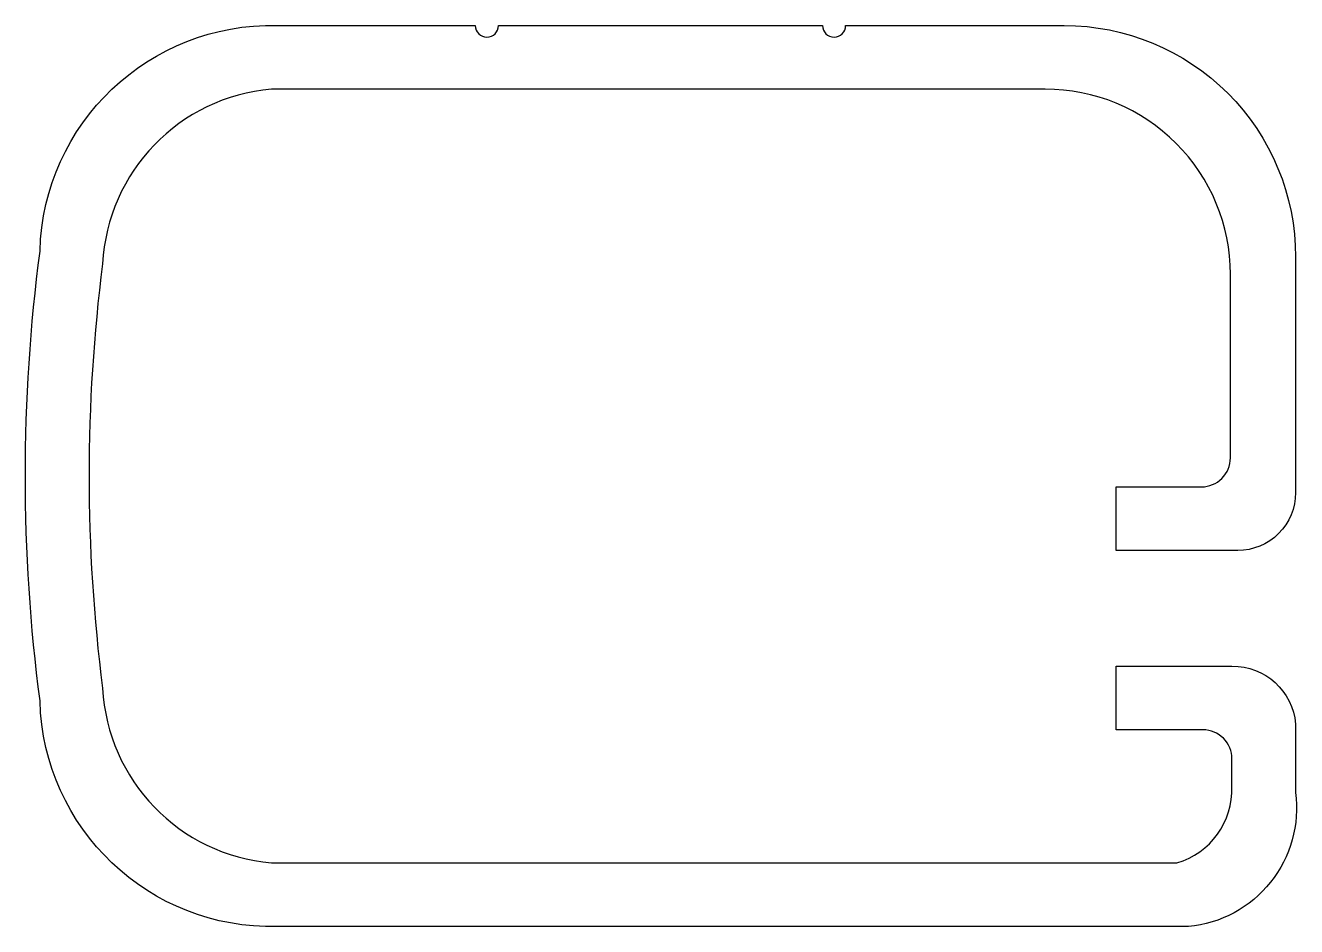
# Model space of a CAD drawing. Extents: x 146.7 to 168.6, y 215.8 to 231.4.
import ezdxf

# ---------------------------------------------------------------- set-up
doc = ezdxf.new("R2010")
doc.units = 0
doc.header["$LTSCALE"] = 15
doc.layers.get('0').update_dxf_attribs({"linetype": 'CONTINUOUS'})

msp = doc.modelspace()

# ---------------------------------------------------------------- linework, layer by layer
msp.add_lwpolyline([(160.451, 231.421, 1), (160.852, 231.421), (164.628, 231.421, -0.414214), (168.628, 227.421), (168.628, 223.346, -0.414214), (167.628, 222.346), (165.528, 222.346), (165.528, 223.446), (167.002, 223.446, 0.414214), (167.502, 223.946), (167.502, 227.121, 0.414214), (164.302, 230.321), (150.928, 230.321, 0.373871), (148.009, 227.302, 0.063717), (148.009, 219.966, 0.373871), (150.928, 216.946), (166.578, 216.946, 0.342753), (167.528, 218.263), (167.528, 218.746, 0.414214), (167.028, 219.246), (165.528, 219.246), (165.528, 220.346), (167.528, 220.346, -0.394043), (168.628, 219.346), (168.628, 218.163, -0.424812), (166.778, 215.846), (151.028, 215.846, -0.414084), (146.928, 219.746, -0.065066), (146.928, 227.521, -0.414084), (151.028, 231.421), (154.451, 231.421, 1), (154.852, 231.421)], format="xyb", close=True)

doc.saveas('drawing.dxf')
